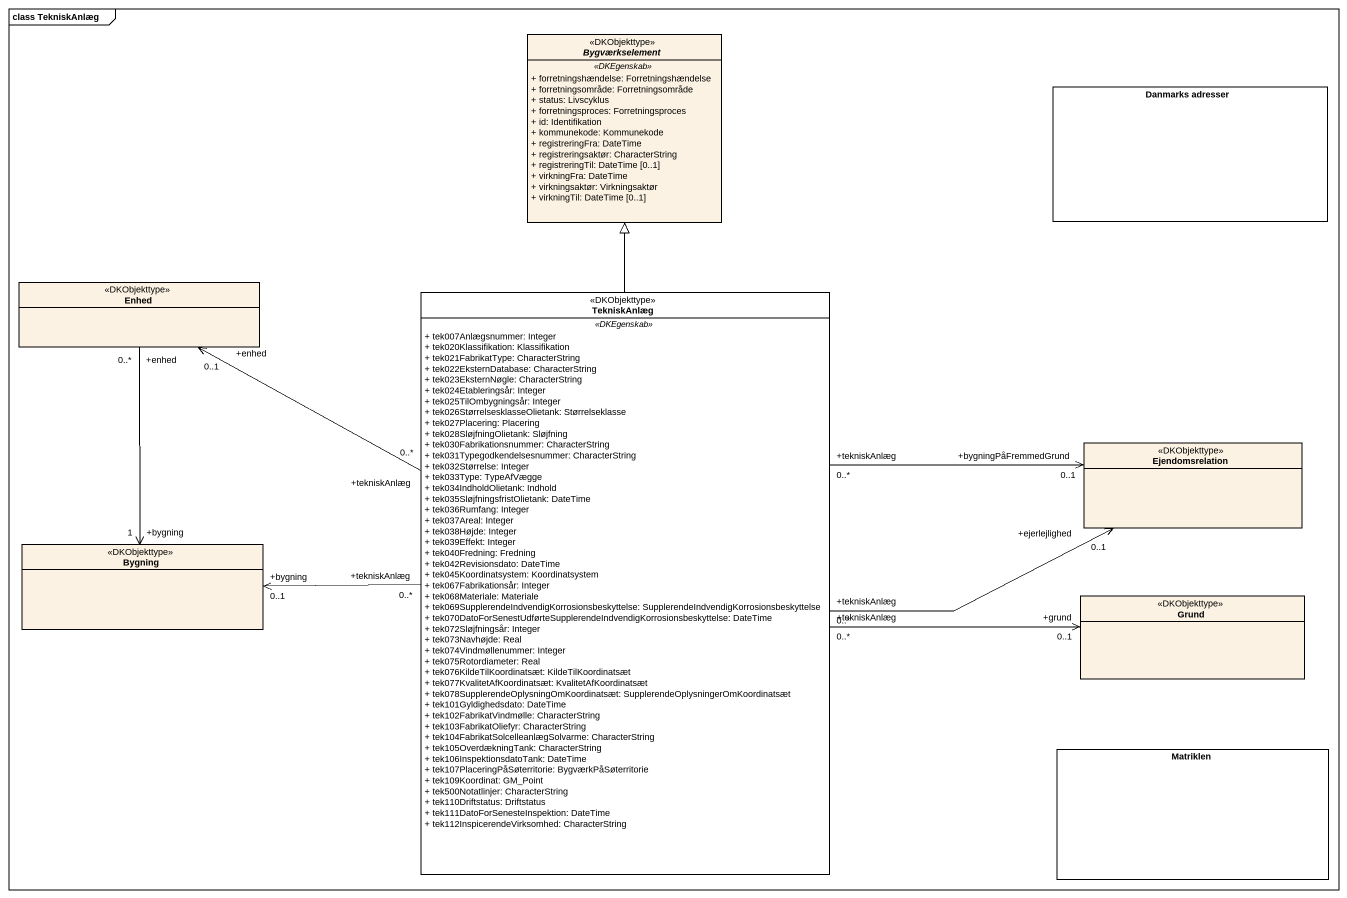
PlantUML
@startuml
mainframe class TekniskAnlæg
allowmixing
hide circle
hide empty members
skinparam classAttributeIconSize 0
abstract class Bygværkselement <<DKObjekttype>> {
  .. <<DKEgenskab>> ..
  + forretningshændelse: Forretningshændelse
  + forretningsområde: Forretningsområde
  + status: Livscyklus
  + forretningsproces: Forretningsproces
  + id: Identifikation
  + kommunekode: Kommunekode
  + registreringFra: DateTime
  + registreringsaktør: CharacterString
  + registreringTil: DateTime [0..1]
  + virkningFra: DateTime
  + virkningsaktør: Virkningsaktør
  + virkningTil: DateTime [0..1]
}
rectangle "Danmarks adresser" as Danmarks_adresser #FFFFFF
class Enhed <<DKObjekttype>>
class TekniskAnlæg <<DKObjekttype>> #FFFFFF {
  .. <<DKEgenskab>> ..
  + tek007Anlægsnummer: Integer
  + tek020Klassifikation: Klassifikation
  + tek021FabrikatType: CharacterString
  + tek022EksternDatabase: CharacterString
  + tek023EksternNøgle: CharacterString
  + tek024Etableringsår: Integer
  + tek025TilOmbygningsår: Integer
  + tek026StørrelsesklasseOlietank: Størrelseklasse
  + tek027Placering: Placering
  + tek028SløjfningOlietank: Sløjfning
  + tek030Fabrikationsnummer: CharacterString
  + tek031Typegodkendelsesnummer: CharacterString
  + tek032Størrelse: Integer
  + tek033Type: TypeAfVægge
  + tek034IndholdOlietank: Indhold
  + tek035SløjfningsfristOlietank: DateTime
  + tek036Rumfang: Integer
  + tek037Areal: Integer
  + tek038Højde: Integer
  + tek039Effekt: Integer
  + tek040Fredning: Fredning
  + tek042Revisionsdato: DateTime
  + tek045Koordinatsystem: Koordinatsystem
  + tek067Fabrikationsår: Integer
  + tek068Materiale: Materiale
  + tek069SupplerendeIndvendigKorrosionsbeskyttelse: SupplerendeIndvendigKorrosionsbeskyttelse
  + tek070DatoForSenestUdførteSupplerendeIndvendigKorrosionsbeskyttelse: DateTime
  + tek072Sløjfningsår: Integer
  + tek073Navhøjde: Real
  + tek074Vindmøllenummer: Integer
  + tek075Rotordiameter: Real
  + tek076KildeTilKoordinatsæt: KildeTilKoordinatsæt
  + tek077KvalitetAfKoordinatsæt: KvalitetAfKoordinatsæt
  + tek078SupplerendeOplysningOmKoordinatsæt: SupplerendeOplysningerOmKoordinatsæt
  + tek101Gyldighedsdato: DateTime
  + tek102FabrikatVindmølle: CharacterString
  + tek103FabrikatOliefyr: CharacterString
  + tek104FabrikatSolcelleanlægSolvarme: CharacterString
  + tek105OverdækningTank: CharacterString
  + tek106InspektionsdatoTank: DateTime
  + tek107PlaceringPåSøterritorie: BygværkPåSøterritorie
  + tek109Koordinat: GM_Point
  + tek500Notatlinjer: CharacterString
  + tek110Driftstatus: Driftstatus
  + tek111DatoForSenesteInspektion: DateTime
  + tek112InspicerendeVirksomhed: CharacterString
}
class Ejendomsrelation <<DKObjekttype>>
class Bygning <<DKObjekttype>>
class Grund <<DKObjekttype>>
rectangle Matriklen #FFFFFF
Enhed "+enhed\n0..1" <-right- "+tekniskAnlæg\n0..*" TekniskAnlæg
Enhed "+enhed\n0..*" --> "+bygning\n1" Bygning
TekniskAnlæg -up-|> Bygværkselement
TekniskAnlæg "+tekniskAnlæg\n0..*" -right-> "+bygningPåFremmedGrund\n0..1" Ejendomsrelation
TekniskAnlæg "+tekniskAnlæg\n0..*" -right-> "+ejerlejlighed\n0..1" Ejendomsrelation
TekniskAnlæg "+tekniskAnlæg\n0..*" -left-> "+bygning\n0..1" Bygning
TekniskAnlæg "+tekniskAnlæg\n0..*" -right-> "+grund\n0..1" Grund
@enduml
